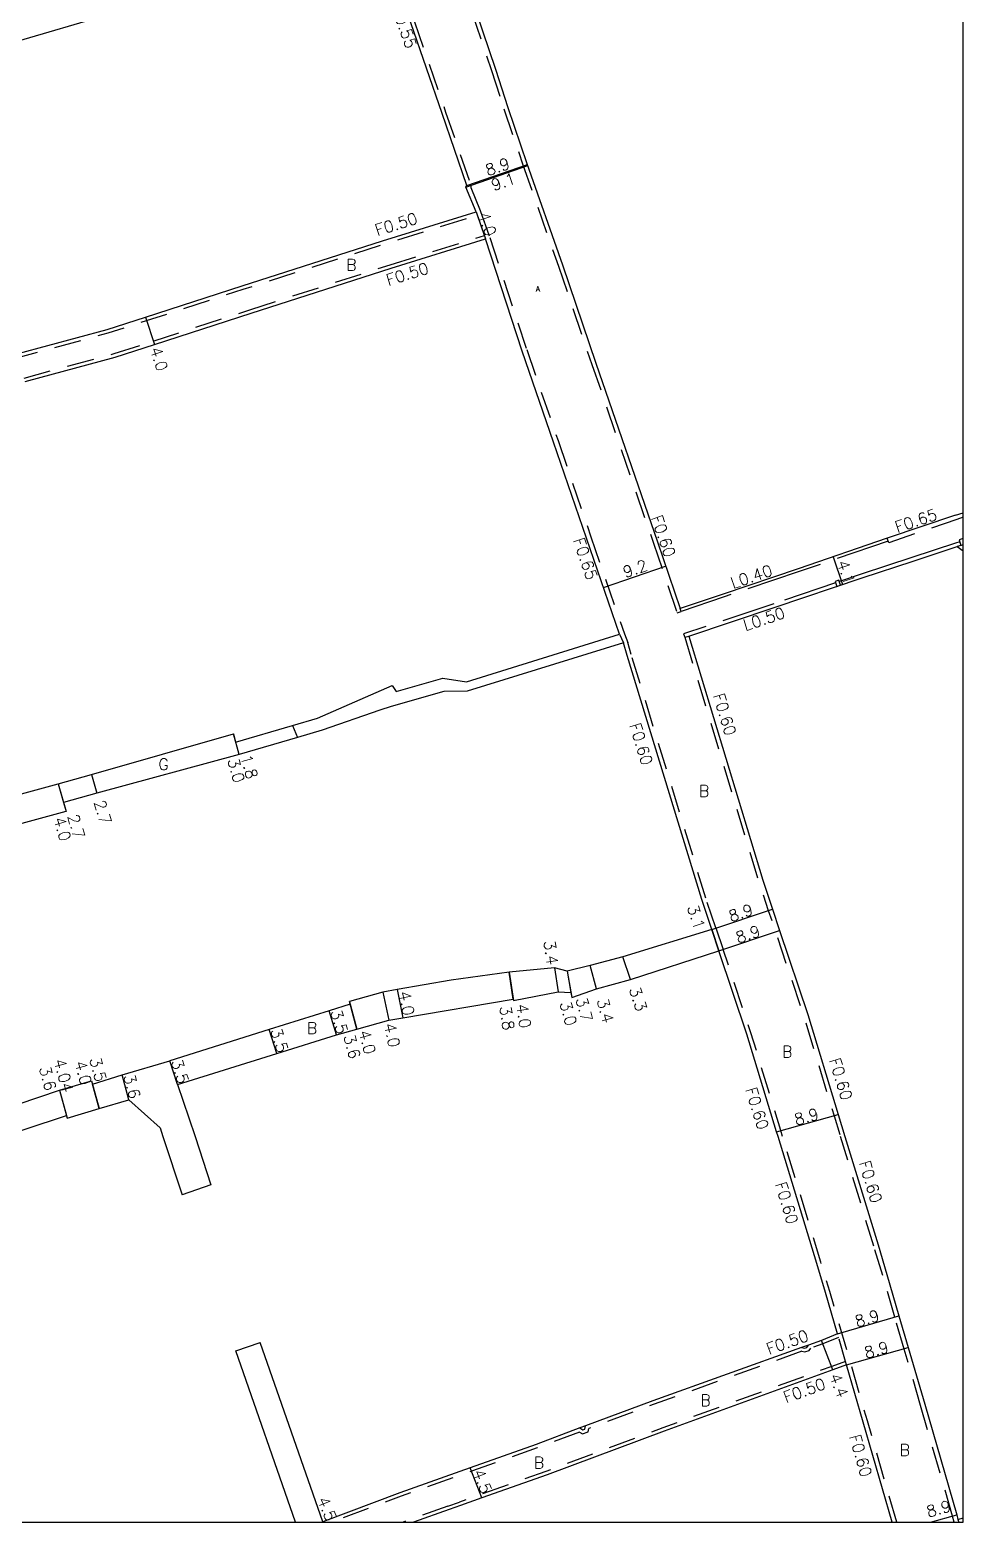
# Model space of a CAD drawing. Header units: metres. Extents: x -2400 to -1600, y -109800 to -109200.
# Drawn here: x -1729.8 to -1600, y -109800 to -109592.2 of the extents above; entities that cross this region are included whole.
import ezdxf

# ---------------------------------------------------------------- set-up
doc = ezdxf.new("R2010")
doc.units = ezdxf.units.M
doc.header["$LTSCALE"] = 2.5
doc.linetypes.add('2232000', pattern=[2.5, 1.5, -1])
doc.linetypes.add('2233000', pattern=[4, 3, -1])
for name, color, linetype in [('2101000', 177, 'Continuous'), ('2101001', 1, 'Continuous'), ('2102000', 191, 'Continuous'), ('2102001', 191, 'Continuous'), ('2232000', 4, '2232000'), ('2233000', 62, '2233000'), ('2235000', 7, 'Continuous'), ('9201100', 215, 'Continuous'), ('9201500', 222, 'Continuous'), ('9202100', 82, 'Continuous'), ('9203500', 155, 'Continuous'), ('999', 7, 'Continuous')]:
    doc.layers.add(name, color=color, linetype=linetype)
doc.styles.add('Dm_Anotation', font='txt.shx', dxfattribs={"bigfont": 'pscdm.shx'})

msp = doc.modelspace()

# ---------------------------------------------------------------- linework, layer by layer
at = {"layer": '2101000'}
for points in [[(-1667.74, -109617.56), (-1669.16, -109614.13), (-1669.04, -109613.91), (-1672.49, -109603.87), (-1676.81, -109591.27), (-1681.18, -109578.85)], [(-1669.51, -109584.16), (-1667.74, -109589.76), (-1665.04, -109597.7), (-1663.32, -109603.06), (-1660.67, -109610.84), (-1655.75, -109624.94), (-1651.08, -109638.63), (-1642.53, -109663.51), (-1639.38, -109672.81)], [(-1647.8, -109676.38), (-1652.41, -109663.01), (-1656.97, -109649.65), (-1661.33, -109636.96), (-1666.42, -109621.34)], [(-1601.06, -109659.82), (-1610.55, -109663.03), (-1622.97, -109667.27), (-1633.37, -109670.79), (-1639.38, -109672.81)], [(-1601.06, -109659.82), (-1600, -109659.46)], [(-1638.16, -109676.63), (-1626.15, -109672.62), (-1614.03, -109668.53), (-1606.96, -109666.21), (-1600.82, -109664.18), (-1600, -109664.78)], [(-1638.16, -109676.63), (-1627.88, -109710.6), (-1626.53, -109714.65), (-1625.53, -109717.63), (-1621.61, -109729.34), (-1617.37, -109743.26), (-1616.44, -109746.31)], [(-1701.2, -109691.39), (-1693.29, -109689.09)], [(-1692.59, -109690.76), (-1700.71, -109693.12)], [(-1625.75, -109746.31), (-1625.95, -109745.64), (-1630.09, -109732.05), (-1633.97, -109720.45)], [(-1616.21, -109778.11), (-1618.11, -109778.8), (-1641.61, -109787.34), (-1657.87, -109793.4), (-1666.94, -109796.62), (-1669.91, -109797.67), (-1671.51, -109798.24), (-1676.47, -109800)]]:
    msp.add_lwpolyline(points, dxfattribs=at)
at = {"layer": '2101000', "flags": 128}
for points in [[(-1756.89, -109642.64), (-1742.92, -109639.96), (-1731.45, -109637.31), (-1719.08, -109633.96), (-1713.73, -109632.23), (-1700.28, -109627.87), (-1680.77, -109621.61), (-1667.74, -109617.56)], [(-1730.48, -109641.19), (-1717.94, -109637.8), (-1712.5, -109636.04), (-1699.05, -109631.68), (-1679.57, -109625.42), (-1666.42, -109621.34)], [(-1634.97, -109717.47), (-1636.36, -109713.3), (-1646.73, -109679.36), (-1647.25, -109677.58)], [(-1746.72, -109702.81), (-1737.97, -109700.49), (-1725.9, -109697.22), (-1721.27, -109695.93), (-1701.52, -109690.23), (-1701.2, -109691.39)], [(-1700.71, -109693.12), (-1720.49, -109698.51), (-1725.15, -109699.82), (-1724.79, -109701.06), (-1724.81, -109701.07), (-1736.94, -109704.36), (-1737.22, -109703.3), (-1746.41, -109705.73)], [(-1634.97, -109717.47), (-1647.33, -109721.28), (-1651.87, -109722.5), (-1655.1, -109723.3), (-1656.83, -109722.81), (-1663.16, -109723.42), (-1671.23, -109724.56), (-1678.72, -109725.86), (-1680.71, -109726.21), (-1685.38, -109727.5), (-1685.28, -109727.89), (-1688.19, -109728.8), (-1696.54, -109731.42), (-1710.37, -109735.76)], [(-1709.3, -109739.09), (-1695.47, -109734.75), (-1687.19, -109732.16), (-1684.35, -109731.37), (-1679.88, -109730.12), (-1677.94, -109729.78), (-1662.58, -109727.18), (-1662.55, -109727.38), (-1656.34, -109726.18), (-1654.57, -109726.25), (-1654.45, -109726.94), (-1650.99, -109725.76), (-1646.29, -109724.43), (-1633.97, -109720.45)], [(-1716.98, -109737.73), (-1710.37, -109735.76)], [(-1734.77, -109743.14), (-1731.37, -109742.13), (-1731.46, -109741.8), (-1725.7, -109739.87), (-1721.24, -109738.56), (-1721.1, -109739.04), (-1716.98, -109737.73)], [(-1733.52, -109746.31), (-1730.46, -109745.3), (-1724.74, -109743.38), (-1724.63, -109743.77), (-1720.18, -109742.42), (-1716.04, -109741.2)], [(-1617.46, -109773.8), (-1619.14, -109768.04), (-1620.36, -109763.99), (-1625.75, -109746.31)], [(-1616.44, -109746.31), (-1611.84, -109761.41), (-1610.61, -109765.51), (-1608.93, -109771.26), (-1607.64, -109775.7), (-1605.34, -109783.59), (-1600.89, -109799), (-1600.72, -109799.62)], [(-1617.46, -109773.8), (-1619.69, -109774.69), (-1621.52, -109775.35), (-1622.47, -109775.69), (-1643.16, -109783.11), (-1652.52, -109786.6), (-1653.31, -109786.89), (-1659.41, -109789.17), (-1668.56, -109792.42), (-1678.36, -109795.9), (-1689.09, -109799.94)], [(-1609.86, -109800), (-1613.89, -109786.07), (-1616.21, -109778.11)], [(-1600.72, -109799.62), (-1600, -109799.38)]]:
    msp.add_lwpolyline(points, dxfattribs=at)
at = {"layer": '2101001', "flags": 128}
msp.add_lwpolyline([(-1693.29, -109689.09), (-1692.59, -109690.76)], dxfattribs=at)
at = {"layer": '2102000', "flags": 128}
for points in [[(-1714.84, -109588.92), (-1736.1, -109595.14), (-1737.53, -109590.22)], [(-1711.32, -109746.31), (-1708.65, -109754.43)], [(-1706.85, -109746.31), (-1704.63, -109753.05)], [(-1689.09, -109799.94), (-1697.78, -109774.98)], [(-1692.88, -109800), (-1701.18, -109776.16)]]:
    msp.add_lwpolyline(points, dxfattribs=at)
at = {"layer": '2102000'}
for points in [[(-1693.29, -109689.09), (-1689.79, -109688.07), (-1679.43, -109683.52), (-1678.85, -109684.35), (-1672.36, -109682.5), (-1669.1, -109683), (-1647.8, -109676.38)], [(-1647.25, -109677.58), (-1669, -109684.33), (-1672.25, -109684.34), (-1679.58, -109686.44), (-1681.16, -109686.95), (-1689.18, -109689.76), (-1692.59, -109690.76)], [(-1709.3, -109739.09), (-1707.71, -109743.71), (-1706.85, -109746.31)], [(-1716.04, -109741.2), (-1711.72, -109745.09), (-1711.32, -109746.31)]]:
    msp.add_lwpolyline(points, dxfattribs=at)
at = {"layer": '2102001', "flags": 128}
for points in [[(-1704.63, -109753.05), (-1708.65, -109754.43)], [(-1701.18, -109776.16), (-1697.78, -109774.98)]]:
    msp.add_lwpolyline(points, dxfattribs=at)
at = {"layer": '2232000'}
for points in [[(-1670.07, -109584.36), (-1668.3, -109589.95), (-1665.6, -109597.88), (-1663.88, -109603.25), (-1661.23, -109611.03), (-1656.31, -109625.13), (-1651.64, -109638.83), (-1643.09, -109663.7), (-1639.8, -109673.4), (-1639.24, -109673.21), (-1639.38, -109672.81)], [(-1676.31, -109591.1), (-1671.99, -109603.69), (-1668.46, -109613.95), (-1668.5, -109614.18), (-1667.17, -109617.37), (-1665.85, -109621.14), (-1660.71, -109636.75), (-1656.35, -109649.43), (-1651.79, -109662.8), (-1647.12, -109676.34), (-1646.64, -109677.51)], [(-1666.58, -109620.87), (-1667.57, -109618.03)], [(-1773.2, -109646.58), (-1772.62, -109645.86), (-1770.43, -109645.55), (-1767.02, -109645.64), (-1763.11, -109646.16), (-1758.69, -109646.31), (-1756.56, -109646.14), (-1742.2, -109643.38), (-1730.6, -109640.71), (-1718.08, -109637.32), (-1712.66, -109635.56), (-1699.21, -109631.2), (-1679.72, -109624.94), (-1666.58, -109620.87)], [(-1600, -109660.09), (-1600.87, -109660.39), (-1610.33, -109663.64), (-1610.55, -109663.03)], [(-1600.32, -109664.02), (-1600.82, -109664.18)], [(-1647.8, -109676.38), (-1647.25, -109677.58)], [(-1634.4, -109717.28), (-1635.79, -109713.12), (-1646.16, -109679.19), (-1646.64, -109677.51)], [(-1601.24, -109800), (-1601.46, -109799.16), (-1605.92, -109783.76), (-1608.21, -109775.9), (-1609.49, -109771.48), (-1611.18, -109765.68), (-1612.42, -109761.58), (-1617.07, -109746.31)]]:
    msp.add_lwpolyline(points, dxfattribs=at)
at = {"layer": '2232000', "flags": 128}
for points in [[(-1756.86, -109643.14), (-1756.83, -109643.14), (-1742.82, -109640.45), (-1731.33, -109637.8), (-1718.94, -109634.44), (-1713.58, -109632.71), (-1700.13, -109628.35), (-1680.62, -109622.08), (-1667.57, -109618.03)], [(-1638.73, -109676.8), (-1638.16, -109676.63)], [(-1638.73, -109676.8), (-1628.45, -109710.78), (-1627.1, -109714.84), (-1626.1, -109717.82), (-1622.18, -109729.52), (-1617.95, -109743.44), (-1617.07, -109746.31)], [(-1633.97, -109720.45), (-1634.97, -109717.47)], [(-1634.4, -109717.28), (-1633.4, -109720.26)], [(-1625.12, -109746.31), (-1625.38, -109745.47), (-1629.52, -109731.87), (-1633.4, -109720.26)], [(-1609.24, -109800), (-1613.31, -109785.9), (-1618.56, -109767.87), (-1619.78, -109763.82), (-1625.12, -109746.31)], [(-1622.47, -109775.69), (-1622.05, -109775.79), (-1621.73, -109775.68), (-1621.52, -109775.35)], [(-1617.32, -109774.28), (-1619.52, -109775.16), (-1621.19, -109775.76)], [(-1616.21, -109778.11), (-1616.35, -109777.63), (-1617.32, -109774.28), (-1617.46, -109773.8)], [(-1622.44, -109776.21), (-1642.99, -109783.58), (-1652.08, -109786.97)], [(-1622.44, -109776.21), (-1622.02, -109776.31), (-1621.4, -109776.1), (-1621.19, -109775.76)], [(-1616.35, -109777.63), (-1618.28, -109778.33), (-1641.78, -109786.87), (-1658.04, -109792.93), (-1667.11, -109796.15), (-1670.08, -109797.2)], [(-1653.36, -109787.45), (-1659.24, -109789.64), (-1668.39, -109792.89), (-1678.19, -109796.37), (-1687.82, -109800)], [(-1653.36, -109787.45), (-1652.93, -109787.72), (-1652.17, -109787.43), (-1652.08, -109786.97)], [(-1653.31, -109786.89), (-1652.88, -109787.16), (-1652.61, -109787.06), (-1652.52, -109786.6)], [(-1671.68, -109797.77), (-1676.99, -109799.66), (-1677.91, -109800)], [(-1671.68, -109797.77), (-1670.08, -109797.2)], [(-1689.24, -109800), (-1689.09, -109799.94)], [(-1600.72, -109799.62), (-1600.62, -109800)]]:
    msp.add_lwpolyline(points, dxfattribs=at)
at = {"layer": '2233000'}
for points in [[(-1610.41, -109663.43), (-1622.83, -109667.67), (-1633.23, -109671.18), (-1639.24, -109673.21)], [(-1600.48, -109663.52), (-1601.07, -109663.72), (-1607.12, -109665.71), (-1614.2, -109668.03), (-1617.21, -109669.05)], [(-1617.75, -109669.23), (-1626.32, -109672.13), (-1638.88, -109676.34), (-1638.73, -109676.8)], [(-1638.73, -109676.8), (-1638.16, -109676.63)]]:
    msp.add_lwpolyline(points, dxfattribs=at)
at = {"layer": '2235000'}
msp.add_lwpolyline([(-1600, -109663.06), (-1600.57, -109663.25), (-1600.32, -109664.02), (-1600, -109663.91)], dxfattribs=at)
msp.add_lwpolyline([(-1617.81, -109669.04), (-1617.58, -109669.73), (-1617.04, -109669.55), (-1617.27, -109668.86)], close=True, dxfattribs=at)
at = {"layer": '9201100', "flags": 128}
for points in [[(-1669.16, -109614.13), (-1660.57, -109611.13)], [(-1669.04, -109613.91), (-1660.62, -109610.97)], [(-1667.74, -109617.56), (-1666.42, -109621.34)], [(-1713.73, -109632.23), (-1712.5, -109636.04)], [(-1650.05, -109669.86), (-1641.38, -109666.92)], [(-1618.1, -109665.61), (-1616.8, -109669.46)], [(-1700.71, -109693.12), (-1701.52, -109690.23)], [(-1721.27, -109695.93), (-1720.49, -109698.51)], [(-1725.9, -109697.22), (-1724.79, -109701.06)], [(-1725.9, -109697.22), (-1725.15, -109699.82)], [(-1634.97, -109717.47), (-1626.53, -109714.65)], [(-1634.97, -109717.47), (-1633.97, -109720.45)], [(-1633.97, -109720.45), (-1625.53, -109717.63)], [(-1646.29, -109724.43), (-1647.33, -109721.28)], [(-1663.16, -109723.42), (-1662.55, -109727.38)], [(-1662.58, -109727.18), (-1663.16, -109723.42)], [(-1656.83, -109722.81), (-1656.34, -109726.18)], [(-1655.1, -109723.3), (-1654.45, -109726.94)], [(-1655.1, -109723.3), (-1654.57, -109726.25)], [(-1650.99, -109725.76), (-1651.87, -109722.5)], [(-1684.35, -109731.37), (-1685.38, -109727.5)], [(-1680.71, -109726.21), (-1679.88, -109730.12)], [(-1678.72, -109725.86), (-1677.94, -109729.78)], [(-1687.19, -109732.16), (-1688.19, -109728.8)], [(-1685.28, -109727.89), (-1684.35, -109731.37)], [(-1695.47, -109734.75), (-1696.54, -109731.42)], [(-1709.3, -109739.09), (-1710.37, -109735.76)], [(-1716.04, -109741.2), (-1716.98, -109737.73)], [(-1725.7, -109739.87), (-1724.63, -109743.77)], [(-1725.7, -109739.87), (-1724.74, -109743.38)], [(-1721.24, -109738.56), (-1720.18, -109742.42)], [(-1720.18, -109742.42), (-1721.1, -109739.04)], [(-1625.95, -109745.64), (-1617.37, -109743.26)], [(-1617.46, -109773.8), (-1608.93, -109771.26)], [(-1618.11, -109778.8), (-1619.69, -109774.69)], [(-1616.21, -109778.11), (-1607.64, -109775.7)], [(-1666.94, -109796.62), (-1668.56, -109792.42)], [(-1689.09, -109799.94), (-1689.07, -109800)], [(-1604.53, -109800), (-1600.89, -109799)], [(-1600.72, -109799.62), (-1600.62, -109800)]]:
    msp.add_lwpolyline(points, dxfattribs=at)
at = {"layer": '999'}
msp.add_lwpolyline([(-2400, -109800), (-1600, -109800), (-1600, -109200), (-2400, -109200)], close=True, dxfattribs=at)

# ---------------------------------------------------------------- texts
at = {"layer": '9201500', "style": 'Dm_Anotation'}
for s, rotation, p in [('8.9', 19.2262, (-1666.12, -109612.62)), ('9.1', 19.2262, (-1665.32, -109614.69)), ('4.0', 289.2652, (-1667.51, -109617.91)), ('4.0', 287.881, (-1713.14, -109636.66)), ('9.2', 18.7318, (-1647, -109668.56)), ('4.1', 288.6624, (-1617.58, -109666.37)), ('3.0', 285.7632, (-1702.36, -109693.91)), ('1.8', 285.7632, (-1700.55, -109693.39)), ('2.7', 286.8153, (-1720.95, -109699.75)), ('4.0', 286.1517, (-1726.55, -109702.06)), ('2.7', 285.9621, (-1724.62, -109701.71)), ('3.1', 288.4971, (-1638.44, -109714.39)), ('8.9', 18.4973, (-1632.3, -109716.47)), ('8.9', 18.4973, (-1631.3, -109719.45)), ('3.4', 278.3377, (-1658.37, -109719.12)), ('4.0', 281.2381, (-1678.54, -109726.23)), ('3.0', 285.1149, (-1656.14, -109727.73)), ('3.7', 285.1149, (-1653.92, -109727.17)), ('3.4', 285.1149, (-1650.98, -109727.34)), ('3.3', 288.346, (-1646.51, -109725.79)), ('3.5', 286.5566, (-1688.05, -109728.92)), ('3.8', 278.777, (-1664.5, -109728.24)), ('4.0', 278.777, (-1662.18, -109727.95)), ('3.5', 287.8624, (-1696.4, -109731.53)), ('4.0', 284.8755, (-1684.1, -109731.71)), ('4.0', 281.9757, (-1680.58, -109730.68)), ('3.6', 284.8755, (-1686.22, -109732.34)), ('4.04', 285.2853, (-1726.52, -109735.7)), ('3.5', 285.3496, (-1721.56, -109735.54)), ('3.5', 287.9338, (-1710.23, -109735.87)), ('3.6', 285.2853, (-1728.56, -109736.77)), ('4.0', 285.3496, (-1723.63, -109735.99)), ('3.6', 285.213, (-1716.83, -109737.89)), ('8.9', 15.4832, (-1623.23, -109744.78)), ('8.9', 16.5526, (-1614.76, -109772.89)), ('8.9', 15.706, (-1613.49, -109777.24)), ('4.4', 291.1335, (-1618.64, -109779.65)), ('4.5', 291.0006, (-1668.23, -109792.99)), ('4.5', 291.9266, (-1689.86, -109796.84)), ('8.9', 15.4091, (-1604.84, -109799.36))]:
    msp.add_text(s, height=1.6, rotation=rotation, dxfattribs=at).set_placement(p)
at = {"layer": '9202100', "style": 'Dm_Anotation'}
for s, height, p in [('B', 1.6, (-1685.82, -109625.75)), ('A', 0.75, (-1659.44, -109628.67, 7.53)), ('G', 1.6, (-1711.95, -109695.28)), ('B', 1.6, (-1636.74, -109699)), ('B', 1.6, (-1691.28, -109732.02)), ('B', 1.6, (-1625.19, -109735.3)), ('B', 1.6, (-1636.55, -109783.83)), ('B', 1.6, (-1608.83, -109790.76)), ('B', 1.6, (-1659.72, -109792.52))]:
    msp.add_text(s, height=height, dxfattribs=at).set_placement(p)
at = {"layer": '9203500', "style": 'Dm_Anotation'}
for s, rotation, p in [('F0.55', 289.3515, (-1679.46, -109589.31)), ('F0.50', 17.2392, (-1681.51, -109620.95)), ('F0.50', 17.2392, (-1679.96, -109627.89)), ('F0.65', 18.6712, (-1609.16, -109662.3)), ('F0.60', 288.9577, (-1643.43, -109660.13)), ('F0.65', 288.8361, (-1654.27, -109663.27)), ('L0.40', 18.6855, (-1632.02, -109670.07)), ('L0.50', 18.4373, (-1630.28, -109675.95)), ('F0.60', 286.8321, (-1634.8, -109684.89)), ('F0.60', 286.9909, (-1646.44, -109689.01)), ('F0.60', 286.9323, (-1618.65, -109735.64)), ('F0.60', 286.9436, (-1630.29, -109739.75)), ('F0.60', 286.9524, (-1614.51, -109749.96)), ('F0.60', 286.9436, (-1626.18, -109752.9)), ('F0.50', 19.736, (-1627.03, -109776.72)), ('F0.50', 19.9678, (-1624.65, -109783.45)), ('F0.60', 286.1318, (-1615.86, -109788.06))]:
    msp.add_text(s, height=1.6, rotation=rotation, dxfattribs=at).set_placement(p)

doc.saveas('drawing.dxf')
